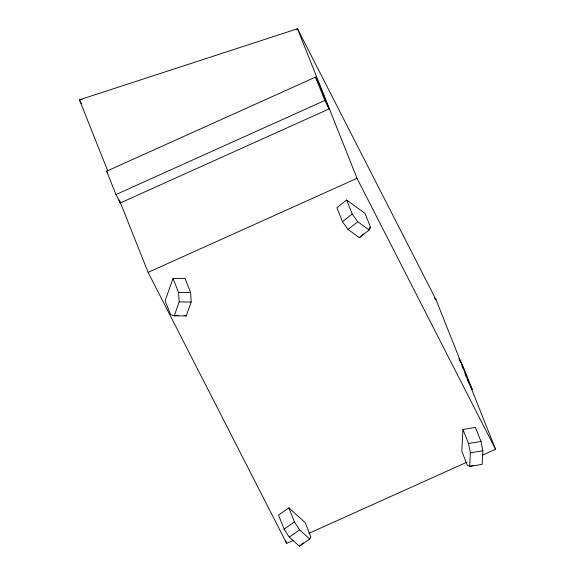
<?xml version="1.0" encoding="UTF-8"?>
<svg xmlns="http://www.w3.org/2000/svg" width="575" height="575" viewBox="0 0 575 575"><rect width="100%" height="100%" fill="white"/><g stroke="black" fill="none" stroke-linecap="round" stroke-linejoin="round"><path stroke-width="0.86" d="M462.94 429.496L461.811 451.389L467.281 465.125L469.667 466.433L482.145 464.348L482.842 450.778L480.995 441.427L475.417 427.419L462.94 429.496L468.517 443.512L470.364 452.863L469.667 466.433L473.067 465.391M173.025 278.422L165.097 300.84L170.567 314.575L174.247 315.783L186.264 315.941L191.18 302.04L190.62 292.582L185.049 278.573L173.025 278.422L178.602 292.431L179.163 301.882L174.247 315.783L178.473 315.395M309.76 539.055L310.802 536.669L305.224 522.661L288.858 507.883L278.508 515.078L284.079 529.086L289.261 537.086L299.41 546.25L309.76 539.055L299.611 529.898L294.436 521.892L288.858 507.883M369.128 229.993L370.552 227.333L364.974 213.325L346.632 200.007L336.9 207.704L342.477 221.713L348.026 229.439L359.397 237.691L369.128 229.993L357.758 221.742L352.209 214.015L346.632 200.007M359.397 237.691L363.335 234.032M369.236 228.548L370.552 227.333L369.143 228.39M296.168 29.9L297.498 28.75L436.037 299.748L495.549 449.291L482.439 455.192M299.41 546.25L303.428 542.872M342.477 221.713L352.209 214.015M348.026 229.439L357.758 221.742M284.079 529.086L294.436 521.892M289.261 537.086L299.611 529.898M106.641 171.178L315.531 77.1L319.844 85.531L329.144 108.905L120.254 202.982L115.942 194.551L106.641 171.178L107.812 173.478M115.942 194.551L324.839 100.481L329.144 108.905M119.593 200.682L148.12 272.363L357.01 178.293L495.549 449.291M148.12 272.363L286.652 543.361L293.207 540.414M308.775 533.399L466.878 462.199M468.517 443.512L480.995 441.427M470.364 452.863L482.842 450.778M82.017 99.518L79.451 99.82L107.647 170.667M178.602 292.431L190.62 292.582M179.163 301.882L191.18 302.04M184.122 315.38L186.264 315.941M434.24 297.778L436.037 299.748M459.087 358.57L463.004 366.225L472.305 389.606L468.388 381.944M81.499 103.816L79.451 99.82L297.498 28.75L357.01 178.293M459.015 358.606L460.618 362.638M461.905 365.865L462.868 368.28M464.794 373.118L466.397 377.15M467.037 378.76L468 381.182M315.531 77.1L324.839 100.481M285.66 540.859L286.652 543.361M118.968 199.755L120.254 202.982"/></g></svg>
